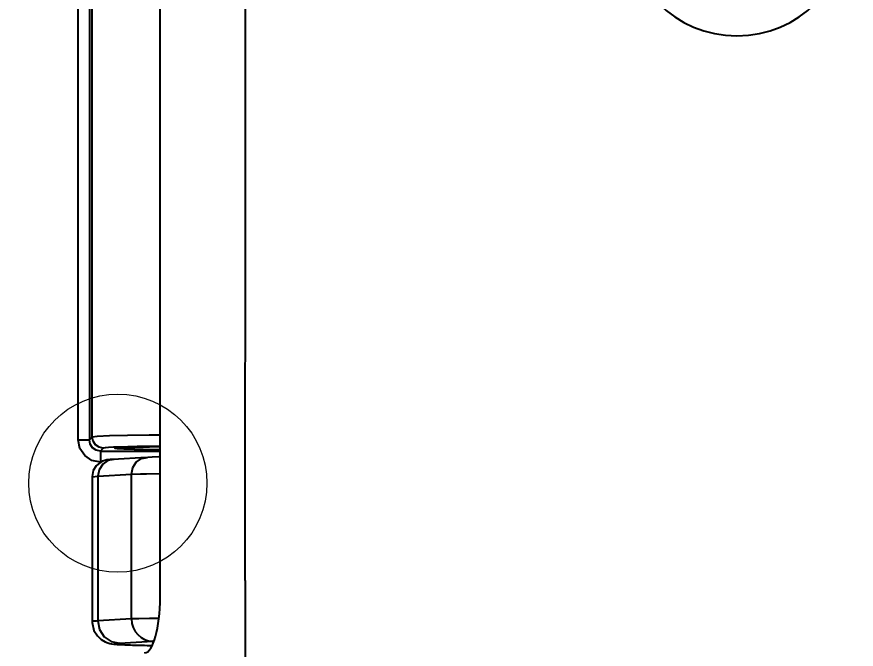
# Model space of a CAD drawing. Header units: millimetres. Extents: x 7763 to 10330, y 539 to 2772.
# Drawn here: x 8155.2 to 8230.5, y 2053.3 to 2110.1 of the extents above; entities that cross this region are included whole.
import ezdxf
from ezdxf.lldxf.tags import DXFTag

# ---------------------------------------------------------------- set-up
doc = ezdxf.new("R2010")
doc.units = ezdxf.units.MM
doc.layers.add('THIN', color=8, linetype='Continuous')
doc.styles.add('GHS', font='romans.shx', dxfattribs={"bigfont": 'whgtxt.shx'})
doc.styles.get("Standard").update_dxf_attribs({"font": 'NanumGothic.ttf'})
tags = doc.linetypes.add('DASHED', pattern=[0.75, 0.5, -0.25]).pattern_tags.tags
tags[6:7] = [DXFTag(74, 4), DXFTag(75, 0), DXFTag(340, '0'), DXFTag(46, 1.0), DXFTag(50, 0.0), DXFTag(44, 0.0), DXFTag(45, 0.0)]
tags[4:5] = [DXFTag(74, 4), DXFTag(75, 0), DXFTag(340, '0'), DXFTag(46, 1.0), DXFTag(50, 0.0), DXFTag(44, 0.0), DXFTag(45, 0.0)]
doc.dimstyles.new('AM_ISO$0', dxfattribs={"dimtxt": 3.5, "dimasz": 2.5, "dimexe": 1, "dimexo": 1, "dimgap": 0.8, "dimtad": 1, "dimdec": 0, "dimlfac": 10, "dimdsep": 46, "dimtxsty": 'Standard', "dimcen": 0, "dimclrd": 256, "dimclre": 256, "dimclrt": 2, "dimadec": 0, "dimazin": 2, "dimtp": 0.1, "dimtm": 0.1, "dimtfac": 0.71, "dimtdec": 0, "dimtmove": 0, "dimatfit": 3, "dimfxl": 0, "dimlwd": -1, "dimlwe": -1, "dimarcsym": 0})

# ---------------------------------------------------------------- blocks, each defined once
blk = doc.blocks.new('*D18')
at = {"color": 3}
for p, q in [((8112.965, 2333.408), (8733.148, 2333.408)), ((8732.148, 2313.408), (8732.148, 1963.121)), ((8122.01, 1943.121), (8733.148, 1943.121))]:
    blk.add_line(p, q, dxfattribs=at)
for points in [[(8728.815, 2313.408), (8735.481, 2313.408), (8732.148, 2333.408)], [(8728.815, 1963.121), (8735.481, 1963.121), (8732.148, 1943.121)]]:
    blk.add_solid(points, dxfattribs=at)
at = {"layer": 'DEFPOINTS', "color": 0}
for p in [(8111.965, 2333.408), (8121.01, 1943.121), (8732.148, 1943.121)]:
    blk.add_point(p, dxfattribs=at)
at = {"color": 2, "insert": (8708.522, 2138.264), "char_height": 25, "attachment_point": 5, "rotation": 90, "style": 'GHS'}
blk.add_mtext('{\\fNanumGothic|b0|i0|c129|p50;390}', dxfattribs=at)
blk = doc.blocks.new('2E12E')
at = {"color": 2}
for p, q in [((6815.433, 996.116), (6815.433, 1155.869)), ((6808.076, 1010.242), (6808.076, 1141.742)), ((6809.076, 1141.742), (6809.076, 1010.242)), ((6809.33, 1010.496), (6809.33, 1141.488)), ((6810.076, 1009.242), (6810.33, 1009.496)), ((6810.076, 1009.242), (6815.433, 1009.242)), ((6814.213, 1008.672), (6811.193, 1008.488)), ((6809.328, 1007.002), (6809.328, 993.817)), ((6809.851, 1006.991), (6812.862, 1007.175)), ((6809.851, 1006.991), (6809.851, 993.989)), ((6812.862, 994.173), (6812.862, 1007.175)), ((6812.862, 994.173), (6809.851, 993.989)), ((6811.774, 991.99), (6814.784, 992.173))]:
    blk.add_line(p, q, dxfattribs=at)
for points in [[(6823.051, 997.628), (6823.09, 1036.81), (6823.103, 1075.992)], [(6815.419, 1010.675), (6814.431, 1010.664), (6812.491, 1010.633), (6810.883, 1010.594), (6809.774, 1010.548), (6809.33, 1010.496)], [(6808.076, 1010.242), (6808.455, 1010.242), (6808.777, 1010.242), (6808.995, 1010.242), (6809.076, 1010.242)], [(6810.076, 1008.242), (6809.311, 1008.395), (6808.662, 1008.828), (6808.229, 1009.477), (6808.076, 1010.242)], [(6809.33, 1010.496), (6809.076, 1010.242)], [(6810.076, 1009.242), (6809.693, 1009.318), (6809.369, 1009.535), (6809.152, 1009.859), (6809.076, 1010.242)], [(6810.33, 1009.496), (6809.947, 1009.572), (6809.623, 1009.789), (6809.406, 1010.114), (6809.33, 1010.496)], [(6810.076, 1009.242), (6810.076, 1009.161), (6810.076, 1008.943), (6810.076, 1008.621), (6810.076, 1008.242)], [(6811.202, 1008.488), (6810.933, 1008.469), (6810.658, 1008.437), (6810.464, 1008.396), (6810.268, 1008.33), (6810.013, 1008.195), (6809.689, 1007.911), (6809.431, 1007.48), (6809.328, 1006.945), (6809.328, 1006.933)], [(6811.293, 1008.491), (6810.739, 1008.379), (6810.271, 1008.054), (6809.959, 1007.567), (6809.851, 1006.991)], [(6812.862, 1007.175), (6812.97, 1007.75), (6813.282, 1008.238), (6813.75, 1008.562), (6814.304, 1008.674)], [(6815.422, 1008.708), (6815.303, 1008.706), (6814.7, 1008.691), (6814.304, 1008.674)], [(6809.328, 1006.934), (6809.851, 1006.991)], [(6812.862, 1007.175), (6813.663, 1007.197), (6813.998, 1007.203), (6814.194, 1007.206), (6815.334, 1007.218), (6815.436, 1007.219)], [(6823.057, 997.628), (6823.04, 963.431), (6823.019, 929.235)], [(6815.278, 994.211), (6814.472, 994.204), (6813.523, 994.19), (6812.862, 994.173)], [(6809.328, 993.936), (6809.33, 993.856), (6809.492, 993.141), (6809.795, 992.648), (6810.146, 992.319), (6810.481, 992.118), (6810.736, 992.018), (6810.91, 991.97), (6811.069, 991.939), (6811.276, 991.912), (6811.644, 991.883), (6812.315, 991.851), (6812.737, 991.837)], [(6809.851, 993.989), (6810, 993.226), (6810.417, 992.579), (6811.04, 992.145), (6811.774, 991.99)]]:
    blk.add_lwpolyline(points, dxfattribs=at)
for centre, major_axis, ratio, start_param, end_param in [((6822.828, 1009.492), (-12.5, 0), 0.017452, 6.234874, 6.265942), ((6822.828, 1009.492), (-12.5, 0), 0.017452, 5.345455, 6.234874), ((6814.013, 996.118), (0, 5), 0.284012, 3.158327, 4.711911), ((6814.784, 994.173), (0.122, -1.996), 0.961133, 4.653947, 6.219937), ((6822.831, 991.934), (-11.503, 0), 0.01745, 6.003965, 6.78965), ((6820.643, 991.913), (-9.001, 0), 0.017453, 0.50647, 0.824227), ((6818.63, 992.154), (-4, 0), 0.017451, 5.922161, 6.00399), ((6823.189, 991.961), (-12.749, 0), 0.017453, 0.824211, 0.844948)]:
    blk.add_ellipse(centre, major_axis=major_axis, ratio=ratio, start_param=start_param, end_param=end_param, dxfattribs=at)
for points, knots in [([(6811.328, 1009.492), (6811.328, 1009.506), (6811.495, 1009.534), (6812.168, 1009.571), (6812.825, 1009.592), (6813.135, 1009.6)], [0, 0, 0, 0, 0.0666667, 0.1333333, 0.1812458, 0.1812458, 0.1812458, 0.1812458]), ([(6811.827, 1009.434), (6811.731, 1009.439), (6811.447, 1009.459), (6811.328, 1009.478), (6811.328, 1009.492)], [0.90607494, 0.90607494, 0.90607494, 0.90607494, 0.93333333, 1, 1, 1, 1]), ([(6813.41, 1009.377), (6812.992, 1009.388), (6812.39, 1009.406), (6811.966, 1009.426), (6811.827, 1009.434)], [0.80616387, 0.80616387, 0.80616387, 0.80616387, 0.86666667, 0.90607494, 0.90607494, 0.90607494, 0.90607494]), ([(6813.135, 1009.6), (6813.257, 1009.604), (6813.834, 1009.619), (6814.596, 1009.633), (6815.287, 1009.644), (6815.377, 1009.645)], [0.18124579, 0.18124579, 0.18124579, 0.18124579, 0.2, 0.26666667, 0.2764965, 0.2764965, 0.2764965, 0.2764965]), ([(6815.38, 1009.339), (6815.302, 1009.341), (6814.62, 1009.351), (6813.964, 1009.364), (6813.453, 1009.376), (6813.41, 1009.377)], [0.7247645, 0.7247645, 0.7247645, 0.7247645, 0.73333333, 0.8, 0.80616387, 0.80616387, 0.80616387, 0.80616387])]:
    blk.add_open_spline(points, degree=3, knots=knots, dxfattribs=at)
blk.add_open_spline([(6809.851, 993.989), (6809.736, 993.983), (6809.542, 993.971), (6809.367, 993.953), (6809.328, 993.94), (6809.328, 993.934)], degree=3, dxfattribs=at)
at = {"layer": 'THIN', "color": 2, "linetype": 'DASHED', "ltscale": 3}
blk.add_arc((6867.219, 1056.492), 10, 180, 0, dxfattribs=at)

msp = doc.modelspace()

# ---------------------------------------------------------------- linework, layer by layer
at = {"color": 0, "linetype": 'Continuous', "lineweight": 0}
msp.add_circle((8164.24872, 2068.20985), 8, dxfattribs=at)

# ---------------------------------------------------------------- block references
msp.add_blockref('2E12E', (1352.61881, 1061.85394))

# ---------------------------------------------------------------- dimensions: what is measured, and where the dimension line sits
at = {"color": 3}
dim = msp.add_linear_dim(base=(8732.14812, 1943.12067), p1=(8111.96549, 2333.40833), p2=(8121.00951, 1943.12067), angle=90, text='{\\fNanumGothic|b0|i0|c129|p50;390}', dimstyle='AM_ISO$0', override={"dimtxt": 25, "dimasz": 20, "dimgap": 10, "dimtoh": 1, "dimtxsty": 'GHS', "dimclrd": 3, "dimclre": 3, "dimtdec": 2}, dxfattribs=at)
dim.commit()
dim.dimension.update_dxf_attribs({"geometry": '*D18', "text_midpoint": (8708.52151, 2138.2645)})

doc.saveas('drawing.dxf')
